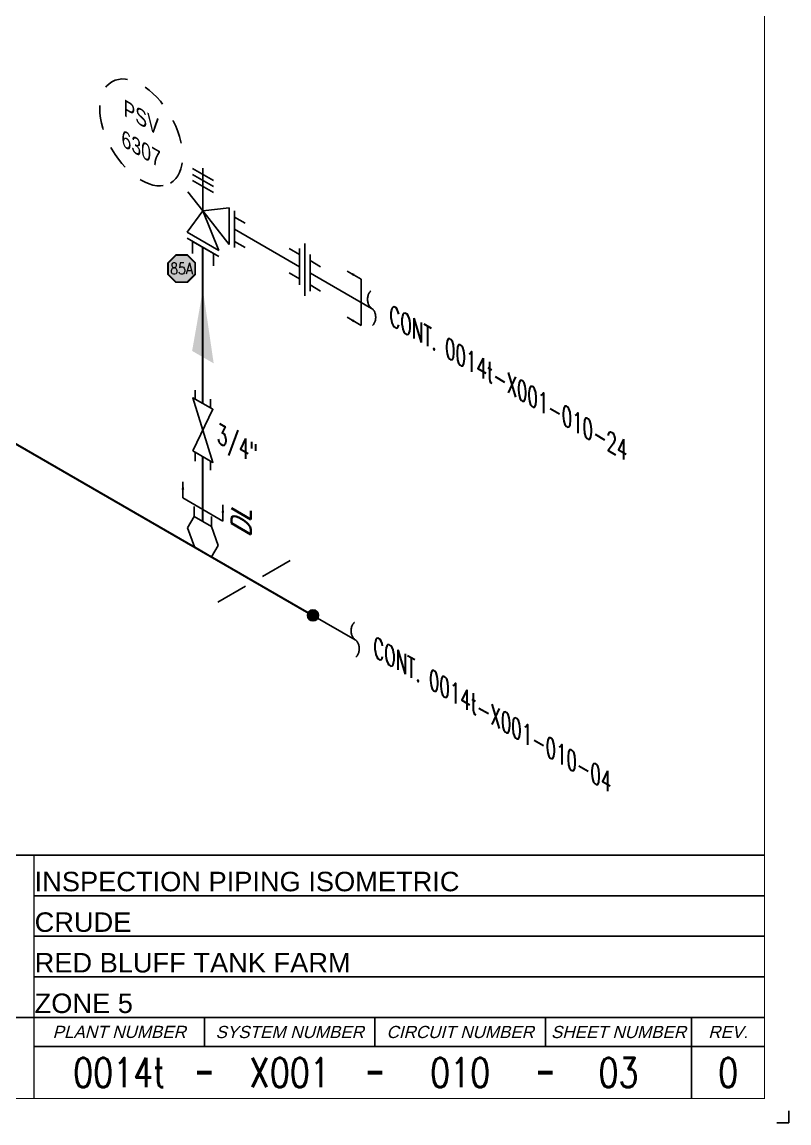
# Model space of a CAD drawing. Header units: inches. Extents: x 0 to 17.2, y 0 to 11.2.
# Drawn here: x 13.31 to 17.25, y 0 to 5.65 of the extents above; entities that cross this region are included whole.
import ezdxf
from ezdxf.enums import TextEntityAlignment as Align

# ---------------------------------------------------------------- set-up
doc = ezdxf.new("R2010")
doc.units = ezdxf.units.IN
doc.header["$MEASUREMENT"] = 0
doc.linetypes.add('HIDDEN2', pattern=[0.1875, 0.125, -0.0625])
for name, color, linetype in [('BORDER', 3, 'Continuous'), ('BORDERTEXT', 7, 'Continuous'), ('Continuation', 7, 'Continuous'), ('DL', 20, 'Continuous'), ('FITTINGS', 4, 'Continuous'), ('FLOW', 1, 'Continuous'), ('PART_PCML', 7, 'Continuous'), ('PIPE-ANNO', 150, 'HIDDEN2'), ('TEXT', 7, 'Continuous'), ('UNAS.PIPE', 251, 'Continuous'), ('WELD POINTS', 41, 'Continuous')]:
    doc.layers.add(name, color=color, linetype=linetype)
doc.layers.add('PIPE', color=7, linetype='Continuous', lineweight=30)
doc.styles.add('FEASStandard', font='arial.ttf')
doc.styles.add('ISO30', font='simplex.shx', dxfattribs={"width": 0.85, "oblique": 30, "height": 0.075})
doc.styles.add('PART_Standard', font='romans', dxfattribs={"width": 0.8, "height": 0.09})
doc.styles.add('Richmond', font='arial.ttf')
doc.styles.add('SIMPLEX', font='ROMANS')
doc.styles.get("Standard").update_dxf_attribs({"font": 'arial.ttf'})
doc.dimstyles.new('Richmond', dxfattribs={"dimtxt": 0.18, "dimasz": 0.18, "dimexe": 0.18, "dimexo": 0.0625, "dimgap": 0.09, "dimtad": 0, "dimtih": 1, "dimtoh": 1, "dimdec": 4, "dimzin": 0, "dimdsep": 46, "dimtxsty": 'Richmond', "dimcen": 0.09, "dimadec": 0, "dimazin": 0, "dimtfac": 1, "dimtdec": 4, "dimtofl": 0, "dimtmove": 0, "dimatfit": 3, "dimfxl": 1, "dimtolj": 1, "dimtzin": 0, "dimarcsym": 0})

# ---------------------------------------------------------------- blocks, each defined once
blk = doc.blocks.new('Border')
at = {"layer": 'BORDER'}
for p, q in [((13.5, 1.2917), (17.25, 1.2917)), ((13.5, 1.0833), (17.25, 1.0833)), ((13.5, 0.875), (17.25, 0.875)), ((14.375, 0.6667), (14.375, 0.5173)), ((15.25, 0.6667), (15.25, 0.5173)), ((16.125, 0.6667), (16.125, 0.5173)), ((16.875, 0.6667), (16.875, 0.25)), ((13.5, 0.5173), (17.25, 0.5173))]:
    blk.add_line(p, q, dxfattribs=at)
at = {"layer": 'BORDER', "const_width": 0.005}
blk.add_lwpolyline([(0.25, 0.25), (17.25, 0.25), (17.25, 11.25), (0.25, 11.25)], close=True, dxfattribs=at)
at = {"layer": 'BORDER', "const_width": 0.00833}
for points in [[(17.25, 1.5), (0.25, 1.5)], [(13.5, 0.25), (13.5, 1.5)], [(13.225, 0.6667), (17.25, 0.6667)]]:
    blk.add_lwpolyline(points, dxfattribs=at)
at = {"layer": 'BORDERTEXT'}
blk.add_line((16.113, 0.3836), (16.125, 0.3836), dxfattribs=at)
at = {"layer": 'BORDERTEXT', "const_width": 0.0208}
for points in [[(14.3375, 0.3836), (14.4125, 0.3836)], [(15.2125, 0.3836), (15.2875, 0.3836)], [(16.0875, 0.3836), (16.1625, 0.3836)]]:
    blk.add_lwpolyline(points, dxfattribs=at)
at = {"layer": 'BORDERTEXT', "style": 'FEASStandard', "oblique": 15}
for s, p in [('PLANT NUMBER', (13.9375, 0.592)), ('SYSTEM NUMBER', (14.8125, 0.592)), ('CIRCUIT NUMBER', (15.6875, 0.592)), ('SHEET NUMBER', (16.5, 0.592)), ('REV.', (17.0625, 0.592))]:
    blk.add_text(s, height=0.0625, dxfattribs=at).set_placement(p, align=Align.MIDDLE)
blk = doc.blocks.new('BORDER TEXT')
at = {"layer": 'BORDERTEXT'}
for tag, p, height, style in [('API_PIPE_CLASS', (5.4645, 1.2542), 0.08, 'Richmond'), ('MATERIAL1', (12.263, 1.2111), 0.08, 'Richmond'), ('P&ID_#1', (0.25, 1.0831), 0.0625, 'FEASStandard'), ('LINE_#1', (1.4866, 1.0831), 0.0625, 'FEASStandard'), ('CVX_PIPE_SPEC', (5.4619, 1.0932), 0.08, 'Richmond'), ('MATERIAL2', (12.263, 1.0395), 0.08, 'Richmond'), ('P&ID_#2', (0.25, 0.9224), 0.0625, 'FEASStandard'), ('LINE_#2', (1.4866, 0.9224), 0.0625, 'FEASStandard'), ('OP_TEMP', (5.1687, 0.9325), 0.08, 'Richmond'), ('MATERIAL3', (12.263, 0.868), 0.08, 'Richmond'), ('FROM', (5.0146, 0.7718), 0.08, 'Richmond'), ('P&ID_#3', (0.25, 0.7617), 0.0625, 'FEASStandard'), ('LINE_#3', (1.4866, 0.7617), 0.0625, 'FEASStandard'), ('MATERIAL4', (12.263, 0.6965), 0.08, 'Richmond'), ('TO', (4.8543, 0.6112), 0.08, 'Richmond'), ('P&ID_#4', (0.25, 0.601), 0.0625, 'FEASStandard'), ('LINE_#4', (1.4866, 0.601), 0.0625, 'FEASStandard'), ('MATERIAL5', (12.263, 0.5249), 0.08, 'Richmond'), ('MISC', (4.9789, 0.4506), 0.08, 'Richmond'), ('P&ID_#5', (0.25, 0.4403), 0.0625, 'FEASStandard'), ('LINE_#5', (1.4866, 0.4403), 0.0625, 'FEASStandard'), ('INSULATION', (12.9278, 0.4142), 0.0625, 'FEASStandard'), ('P&ID_#6', (0.25, 0.2796), 0.0625, 'FEASStandard'), ('LINE_#6', (1.4866, 0.2796), 0.0625, 'FEASStandard'), ('PWHT', (12.9278, 0.2806), 0.0625, 'FEASStandard')]:
    blk.add_attdef(tag, p, '', height=height, dxfattribs=dict(at, style=style))
at = {"layer": 'BORDERTEXT', "style": 'FEASStandard'}
for tag, p in [('DR.BY', (11.075, 0.5625)), ('DR.BY_DATE', (11.95, 0.5625)), ('CHK_BY', (11.075, 0.3542)), ('CHK._BY_DATE', (11.95, 0.3542))]:
    blk.add_attdef(tag, text='', height=0.1, dxfattribs=at).set_placement(p, align=Align.MIDDLE_CENTER)
at = {"layer": 'BORDERTEXT', "style": 'PART_Standard', "width": 0.8}
for tag, p in [('PLANT_NUMBER', (13.9375, 0.3836)), ('SYSTEM_NUMBER', (14.8125, 0.3836)), ('CIRCUIT_NUMBER', (15.6875, 0.3836)), ('SHEET_NUMBER', (16.5, 0.3836)), ('REVISION', (17.0625, 0.3836))]:
    blk.add_attdef(tag, text='', height=0.15, dxfattribs=at).set_placement(p, align=Align.MIDDLE_CENTER)
blk = doc.blocks.new('Plant Info')
at = {"layer": 'BORDERTEXT', "style": 'FEASStandard'}
for tag, p in [('DWG_TYPE', (-0.6333, -0.0756)), ('SYSTEM_NAME', (-0.6333, -0.284)), ('PLANT_NAME', (-0.6333, -0.4923)), ('ZONE', (-0.6333, -0.7006))]:
    blk.add_attdef(tag, p, '', height=0.1, dxfattribs=at)
blk = doc.blocks.new('*U28')
blk.add_wipeout([(-0.0436, 0.0252), (-0.079, 0.1231), (-0.0454, 0.1812), (0.0436, 0.1298), (0.079, 0.0319), (0.0436, -0.0252)])
at = {"layer": 'FITTINGS', "linetype": 'Continuous'}
for p, q in [((-0.079, 0.1231), (-0.0454, 0.1812)), ((0.0436, 0.1298), (-0.0454, 0.1812)), ((-0.0436, 0.0252), (-0.079, 0.1231)), ((0.079, 0.0319), (0.0436, 0.1298)), ((0.0436, -0.0252), (-0.0436, 0.0252)), ((0.079, 0.0319), (0.0436, -0.0252))]:
    blk.add_line(p, q, dxfattribs=at)
blk = doc.blocks.new('2_SOCKET_SINGLE_30')
at = {"color": 0, "linetype": 'ByBlock', "lineweight": -2}
for p, q in [((0, 0.0625), (0.0541, 0.0937)), ((0, 0.0625), (0, -0.0625)), ((0, -0.0625), (0.0541, -0.0313))]:
    blk.add_line(p, q, dxfattribs=at)
blk = doc.blocks.new('*U55')
blk.add_wipeout([(-0.0515, -0.1067), (0.0515, -0.1661), (0, 0), (0.0515, 0.1067), (-0.0515, 0.1661), (0, 0)]).dxf.layer = 'FITTINGS'
at = {"layer": 'FITTINGS'}
blk.add_lwpolyline([(-0.0515, -0.1067), (0.0515, 0.1067), (-0.0515, 0.1661), (0.0515, -0.1661)], close=True, dxfattribs=at)
at = {"layer": 'FITTINGS', "xscale": 0.7320126629850954, "yscale": 0.7320126629850954, "zscale": 0.7320126629850954}
for p, rotation in [((0, 0.1364), 59.99999999999999), ((0, -0.1364), 239.9999999999999)]:
    blk.add_blockref('2_SOCKET_SINGLE_30', p, dxfattribs=dict(at, rotation=rotation))
blk = doc.blocks.new('1_Text_330')
at = {"layer": 'TEXT', "style": 'PART_Standard', "oblique": 330, "width": 0.8}
blk.add_attdef('3/4"', (0, 0), '', height=0.09, rotation=330, dxfattribs=at)
blk = doc.blocks.new('2_UNION_THREAD_30')
at = {"color": 0, "linetype": 'ByBlock', "lineweight": -2}
blk.add_wipeout([(-0.0271, -0.1094), (0.0271, -0.0781), (0.0271, 0.1094), (-0.0271, 0.0781)], dxfattribs=at)
for p, q in [((0, 0.1345), (0, -0.1345)), ((-0.0271, 0.0781), (-0.0271, -0.1094)), ((0.0271, 0.1094), (0.0271, -0.0781))]:
    blk.add_line(p, q, dxfattribs=at)
blk = doc.blocks.new('1_ID-BUBBLE_INSTRUMENT_330')
at = {"color": 0, "linetype": 'ByBlock', "lineweight": -2, "extrusion": (0, 0, -1)}
blk.add_ellipse((0, 0), major_axis=(0.1502, -0.2601), ratio=0.57735, dxfattribs=at)
at = {"color": 0, "linetype": 'ByBlock', "lineweight": -2, "oblique": 330}
for tag, p in [('INST.TYPE', (0.0187, 0.067)), ('NUM', (0.0187, -0.0943))]:
    blk.add_attdef(tag, text='', height=0.075, rotation=330, dxfattribs=at).set_placement(p, align=Align.MIDDLE_CENTER)
blk = doc.blocks.new('DL_Vert_30')
at = {"layer": 'DL', "style": 'ISO30', "oblique": 30, "width": 0.85}
blk.add_text('DL', height=0.1, rotation=90, dxfattribs=at).set_placement((0, 0))
blk = doc.blocks.new('1_BREAK-PIPE_PIPE_00')
at = {"color": 0, "linetype": 'ByBlock', "lineweight": -2}
for centre, major_axis in [((-0.03, 0.092), (0, -0.101)), ((0.03, -0.092), (0, 0.101))]:
    blk.add_ellipse(centre, major_axis=major_axis, ratio=0.711978, start_param=0.427466, end_param=3.141593, dxfattribs=at)
blk = doc.blocks.new('1_Tilde_00')
at = {"layer": 'PIPE-ANNO', "xscale": -0.5000000000000001, "yscale": 0.5, "zscale": 0.5}
blk.add_blockref('1_BREAK-PIPE_PIPE_00', (0, 0), dxfattribs=at)
blk = doc.blocks.new('1_Cont_330')
at = {"layer": 'Continuation', "style": 'PART_Standard', "oblique": 330, "width": 0.8}
blk.add_attdef('CONT.', (0, 0), '', height=0.09, rotation=330, dxfattribs=at)
blk = doc.blocks.new('Socket_30')
at = {"color": 0, "linetype": 'ByBlock', "lineweight": -2}
for p, q in [((0, 0.0313), (0.0271, 0.0469)), ((0, 0.0313), (0, -0.0313)), ((0, -0.0313), (0.0271, -0.0156))]:
    blk.add_line(p, q, dxfattribs=at)
blk = doc.blocks.new('1_ARROW_FLOW_30')
at = {"color": 0, "linetype": 'ByBlock'}
blk.add_solid([(-0.15, -0.1505), (0.15, 0.0866), (-0.15, -0.0227)], dxfattribs=at)
blk = doc.blocks.new('4_SUPPORT_I-BEAM_30')
at = {"color": 0, "linetype": 'ByBlock', "lineweight": -2}
for p, q in [((-0.0435, 0.0251), (-0.1857, 0.1072)), ((0.1857, -0.1072), (0.0435, -0.0251))]:
    blk.add_line(p, q, dxfattribs=at)
blk = doc.blocks.new('2_WELD_SINGLE_00')
at = {"linetype": 'ByBlock', "lineweight": -2}
h = blk.add_hatch(color=0, dxfattribs=at)
edge = h.paths.add_edge_path()
edge.add_arc((0, 0), 0.0286, 0, 360)
at = {"color": 0, "linetype": 'ByBlock', "lineweight": -2}
blk.add_circle((0, 0), 0.0286, dxfattribs=at)
blk = doc.blocks.new('PART_PCML')
blk.add_hatch(color=0).paths.add_polyline_path([(-0.0699, -0.029), (-0.029, -0.0699), (0.029, -0.0699), (0.0699, -0.029), (0.0699, 0.029), (0.029, 0.0699), (-0.029, 0.0699), (-0.0699, 0.029)])
at = {"color": 7, "const_width": 0.009}
blk.add_lwpolyline([(-0.0699, 0.029), (-0.029, 0.0699), (0.029, 0.0699), (0.0699, 0.029), (0.0699, -0.029), (0.029, -0.0699), (-0.029, -0.0699), (-0.0699, -0.029), (-0.0699, 0.029), (-0.029, 0.0699)], dxfattribs=at)
at = {"color": 18, "true_color": 0x000000}
blk.add_lwpolyline([(-0.029, 0.0699), (-0.0699, 0.029), (-0.0699, -0.029), (-0.029, -0.0699), (0.029, -0.0699), (0.0699, -0.029), (0.0699, 0.029), (0.029, 0.0699)], close=True, dxfattribs=at)
at = {"color": 7, "true_color": 0xffffff, "style": 'SIMPLEX', "width": 0.8, "flags": 1}
for tag, p in [('CIRCUIT', (-0.0939, 0.0889)), ('DM', (-0.0527, -0.1332)), ('TYPE', (-0.0749, -0.2043))]:
    blk.add_attdef(tag, p, '', height=0.0586, dxfattribs=at)
at = {"color": 7, "true_color": 0xffffff, "style": 'SIMPLEX', "width": 0.8}
blk.add_attdef('DMDISP', text='', height=0.0586, dxfattribs=at).set_placement((0, 0), align=Align.MIDDLE_CENTER)
blk = doc.blocks.new('*U60')
at = {"color": 20, "linetype": 'ByBlock', "ltscale": 0.7}
blk.add_line((-0.1026, 0.1218), (0.1026, 0.0032), dxfattribs=at)
for points in [[(-0.1026, 0.2044), (-0.1026, 0.1218)], [(0.1026, 0.0859), (0.1026, 0.0032)]]:
    blk.add_leader(points, dimstyle='Richmond', override={"dimasz": 0.04, "dimgap": 0.09, "dimtad": 0}, dxfattribs=at)
blk = doc.blocks.new('*U47')
at = {"color": 20, "linetype": 'ByBlock', "ltscale": 0.7}
blk.add_line((-0.0541, 0.1498), (-0.0541, -0.0873), dxfattribs=at)
for points in [[(-0.1257, 0.1911), (-0.0541, 0.1498)], [(-0.1257, -0.0459), (-0.0541, -0.0873)]]:
    blk.add_leader(points, dimstyle='Richmond', override={"dimasz": 0.04, "dimgap": 0.09, "dimtad": 0}, dxfattribs=at)

msp = doc.modelspace()

# ---------------------------------------------------------------- linework, layer by layer
for p, q in [((17.25, 0), (17.25, 0.0625)), ((17.1875, 0), (17.25, 0))]:
    msp.add_line(p, q)
at = {"layer": 'FITTINGS', "linetype": 'ByBlock', "lineweight": -2}
for p, q in [((14.2958, 4.8379), (14.1881, 4.9001)), ((14.2958, 4.8067), (14.1881, 4.8688)), ((14.2958, 4.7754), (14.1881, 4.8376))]:
    msp.add_line(p, q, dxfattribs=at)
at = {"layer": 'PIPE'}
for p, q in [((5.4228, 8.0233), (14.807, 2.6053)), ((14.242, 2.9315), (14.242, 4.6815))]:
    msp.add_line(p, q, dxfattribs=at)
at = {"layer": 'UNAS.PIPE'}
for p, q in [((14.242, 4.6815), (15.108, 4.1815)), ((14.807, 2.6053), (15.0235, 2.4803))]:
    msp.add_line(p, q, dxfattribs=at)

# ---------------------------------------------------------------- block references
for name, p in [('1_Tilde_00', (15.108, 4.1815)), ('DL_Vert_30', (14.4888, 3.0065))]:
    msp.add_blockref(name, p)
at = {"layer": 'BORDER'}
msp.add_blockref('Border', (-0.125, -0.125), dxfattribs=at)
at = {"layer": 'BORDERTEXT'}
msp.add_blockref('Plant Info', (14.0116, 1.265), dxfattribs=at).add_auto_attribs({'DWG_TYPE': 'INSPECTION PIPING ISOMETRIC', 'SYSTEM_NAME': 'CRUDE', 'PLANT_NAME': 'RED BLUFF TANK FARM', 'ZONE': 'ZONE 5'})
ref = msp.add_blockref('BORDER TEXT', (-0.125, -0.125), dxfattribs=at)
ref.add_attrib('REVISION', '0', dxfattribs={"height": 0.15, "style": 'PART_Standard', "width": 0.8}).set_placement((16.9375, 0.2586), align=Align.MIDDLE_CENTER)
ref.add_attrib('SHEET_NUMBER', '03', dxfattribs={"height": 0.15, "style": 'PART_Standard', "width": 0.8}).set_placement((16.375, 0.2586), align=Align.MIDDLE_CENTER)
ref.add_attrib('CIRCUIT_NUMBER', '010', dxfattribs={"height": 0.15, "style": 'PART_Standard', "width": 0.8}).set_placement((15.5625, 0.2586), align=Align.MIDDLE_CENTER)
ref.add_attrib('SYSTEM_NUMBER', 'X001', dxfattribs={"height": 0.15, "style": 'PART_Standard', "width": 0.8}).set_placement((14.6875, 0.2586), align=Align.MIDDLE_CENTER)
ref.add_attrib('PLANT_NUMBER', '0014t', dxfattribs={"height": 0.15, "style": 'PART_Standard', "width": 0.8}).set_placement((13.8125, 0.2586), align=Align.MIDDLE_CENTER)
at = {"layer": 'Continuation'}
for p, values in [((15.199, 4.0998), {'CONT.': 'CONT. 0014t-X001-010-24'}), ((15.1164, 2.3978), {'CONT.': 'CONT. 0014t-X001-010-04'})]:
    msp.add_blockref('1_Cont_330', p, dxfattribs=at).add_auto_attribs(values)
at = {"layer": 'DL'}
msp.add_blockref('*U47', (15.108, 4.1815), dxfattribs=at)
at = {"layer": 'FLOW', "rotation": 59.99999999999999}
msp.add_blockref('1_ARROW_FLOW_30', (14.242, 4.1042), dxfattribs=at)
at = {"layer": 'PIPE-ANNO'}
msp.add_blockref('1_ID-BUBBLE_INSTRUMENT_330', (13.9251, 5.0846), dxfattribs=at).add_auto_attribs({'INST.TYPE': 'PSV', 'NUM': '6307'})
msp.add_blockref('1_Tilde_00', (15.0235, 2.4803), dxfattribs=at)
at = {"layer": 'WELD POINTS'}
msp.add_blockref('2_WELD_SINGLE_00', (14.807, 2.6053), dxfattribs=at)

# ---------------------------------------------------------------- next in the draw order: block references
at = {"layer": 'FITTINGS'}
msp.add_blockref('*U55', (14.242, 3.5565), dxfattribs=at)
at = {"layer": 'PIPE'}
msp.add_blockref('*U28', (14.242, 2.9315), dxfattribs=at)
at = {"layer": 'UNAS.PIPE', "xscale": -1}
msp.add_blockref('2_UNION_THREAD_30', (14.7651, 4.3795), dxfattribs=at)

# ---------------------------------------------------------------- next in the draw order: wipeouts: each hides what was drawn before it
at = {"linetype": 'ByBlock', "lineweight": -2}
for points in [[(14.3773, 4.5096), (14.4043, 4.494), (14.4043, 4.6815), (14.3773, 4.6971)], [(14.3231, 4.4784), (14.3231, 4.4471), (14.1608, 4.5409), (14.1608, 4.5721)]]:
    msp.add_wipeout(points, dxfattribs=at).dxf.layer = 'FITTINGS'

# ---------------------------------------------------------------- next in the draw order: block references
at = {"layer": 'DL'}
msp.add_blockref('*U60', (14.242, 3.0865), dxfattribs=at)
at = {"layer": 'FITTINGS', "xscale": 0.8193749374949836, "yscale": 0.8193749374949836, "zscale": 0.8193749374949836, "rotation": 59.99999999999999}
msp.add_blockref('2_SOCKET_SINGLE_30', (14.2412, 3.0869), dxfattribs=at)
at = {"layer": 'FITTINGS', "xscale": -1}
msp.add_blockref('4_SUPPORT_I-BEAM_30', (14.5039, 2.7803), dxfattribs=at)
at = {"layer": 'TEXT'}
msp.add_blockref('1_Text_330', (14.3143, 3.4943), dxfattribs=at).add_auto_attribs({'3/4"': '3/4"'})
at = {"layer": 'UNAS.PIPE', "xscale": -1}
msp.add_blockref('2_SOCKET_SINGLE_30', (14.738, 4.3951), dxfattribs=at)
at = {"layer": 'UNAS.PIPE', "yscale": -1}
msp.add_blockref('2_SOCKET_SINGLE_30', (14.7921, 4.3639), dxfattribs=at)

# ---------------------------------------------------------------- next in the draw order: wipeouts: each hides what was drawn before it
at = {"linetype": 'ByBlock', "lineweight": -2}
msp.add_wipeout([(14.3773, 4.6971), (14.242, 4.6815), (14.1608, 4.5721), (14.3231, 4.4784), (14.242, 4.6815), (14.3773, 4.5096)], dxfattribs=at).dxf.layer = 'FITTINGS'

# ---------------------------------------------------------------- next in the draw order: linework, layer by layer
at = {"layer": 'FITTINGS', "linetype": 'ByBlock', "lineweight": -2}
for p, q in [((14.242, 4.6815), (14.242, 4.9002)), ((14.3773, 4.6971), (14.242, 4.6815)), ((14.3773, 4.6971), (14.3773, 4.5096)), ((14.3773, 4.6971), (14.3773, 4.5096)), ((14.1608, 4.5721), (14.242, 4.6815)), ((14.242, 4.6815), (14.3773, 4.5096)), ((14.242, 4.6815), (14.3231, 4.4784)), ((14.3231, 4.4784), (14.1608, 4.5721)), ((14.1608, 4.5721), (14.3231, 4.4784)), ((14.1608, 4.5409), (14.3231, 4.4471))]:
    msp.add_line(p, q, dxfattribs=at)
at = {"layer": 'PIPE-ANNO'}
msp.add_line((14.242, 4.6815), (14.1071, 4.8531), dxfattribs=at)
at = {"layer": 'UNAS.PIPE', "linetype": 'ByBlock', "lineweight": -2}
msp.add_line((14.4043, 4.6815), (14.4043, 4.494), dxfattribs=at)

# ---------------------------------------------------------------- next in the draw order: block references
at = {"layer": 'FITTINGS', "linetype": 'ByBlock', "lineweight": -2, "xscale": -2, "yscale": -2, "zscale": 2, "rotation": 59.99999999999994}
msp.add_blockref('Socket_30', (14.242, 4.494), dxfattribs=at)
at = {"layer": 'PART_PCML', "color": 13}
msp.add_blockref('PART_PCML', (14.1326, 4.3855), dxfattribs=at).add_auto_attribs({'DMDISP': '85A'})
at = {"layer": 'UNAS.PIPE', "linetype": 'ByBlock', "lineweight": -2, "xscale": 2, "yscale": -2, "zscale": 2}
msp.add_blockref('Socket_30', (14.4043, 4.5877), dxfattribs=at)

doc.saveas('drawing.dxf')
